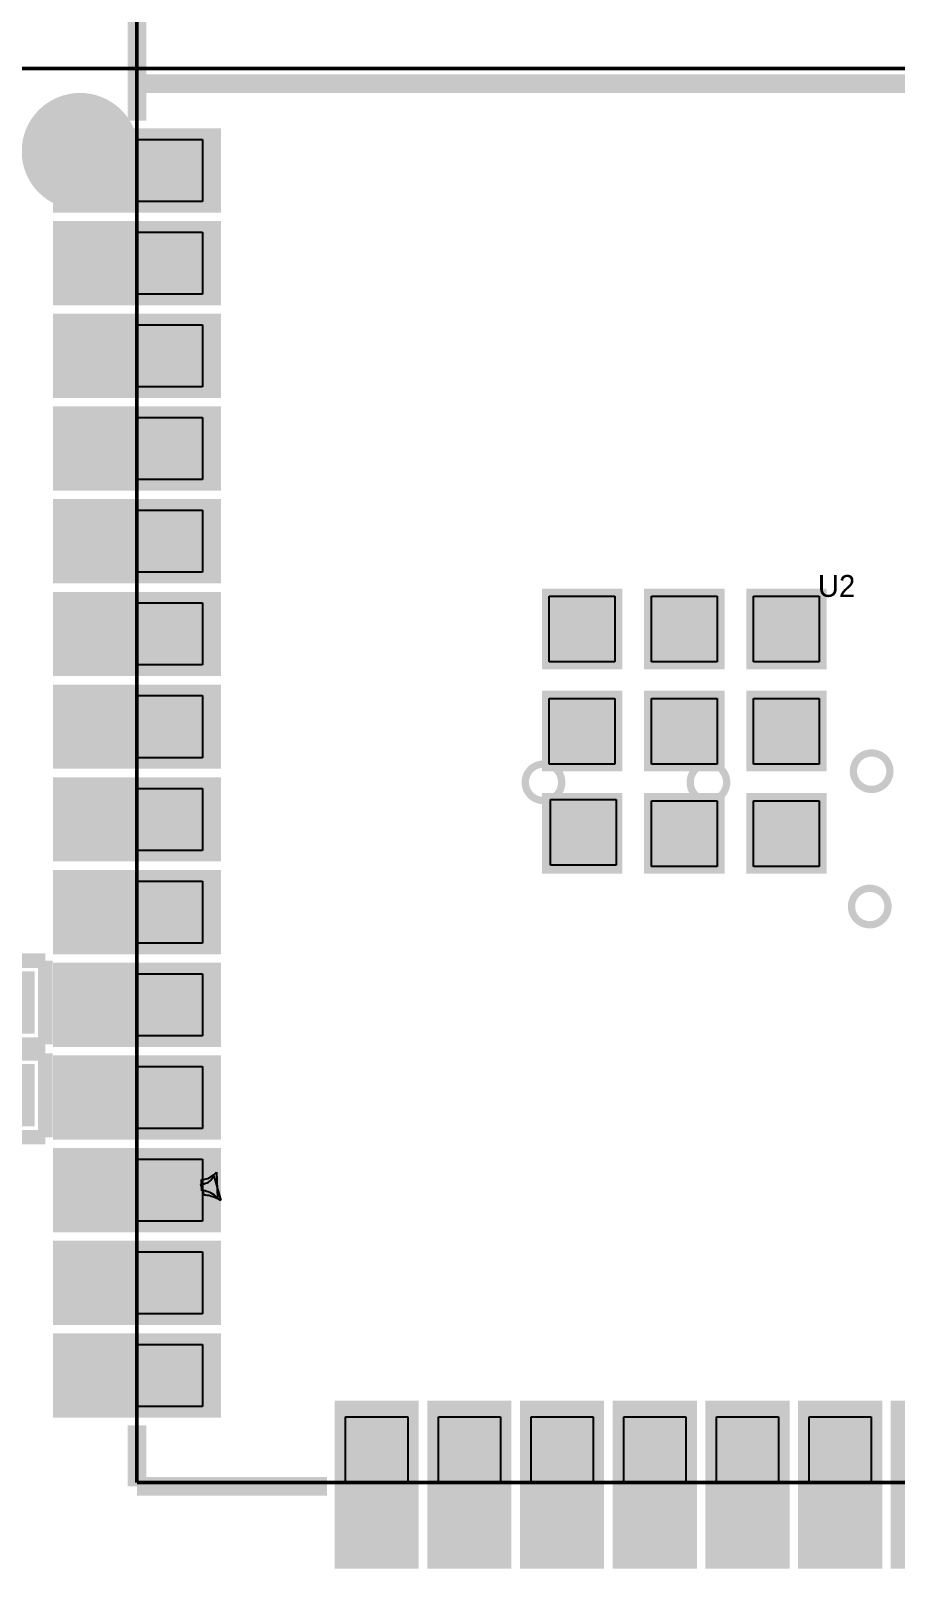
# Model space of a CAD drawing. Header units: millimetres. Extents: x -73.5 to 21.8, y -0.8 to 75.3.
# Drawn here: x -26.27 to -14.43, y 24.37 to 45.72 of the extents above; entities that cross this region are included whole.
import ezdxf

# ---------------------------------------------------------------- set-up
doc = ezdxf.new("R2010")
doc.units = ezdxf.units.MM
for name, color, linetype in [('BottomLayer', 5, 'Continuous'), ('KeepOutLayer', 6, 'Continuous'), ('Mechanical15', 56, 'Continuous'), ('Mechanical6', 56, 'Continuous'), ('MidLayer1', 16, 'Continuous'), ('MidLayer2', 76, 'Continuous'), ('MultiLayer', 9, 'Continuous'), ('TopLayer', 1, 'Continuous'), ('TopOverlay', 2, 'Continuous'), ('TopPaste', 8, 'Continuous'), ('TopSolder', 216, 'Continuous')]:
    doc.layers.add(name, color=color, linetype=linetype)

msp = doc.modelspace()

# ---------------------------------------------------------------- linework, layer by layer
at = {"layer": 'BottomLayer'}
for p, q in [((-23.949, 29.929), (-23.926, 29.93)), ((-23.903, 29.777), (-23.949, 29.929)), ((-23.926, 29.93), (-23.904, 29.933)), ((-23.904, 29.933), (-23.883, 29.939)), ((-23.883, 29.939), (-23.863, 29.947)), ((-23.863, 29.947), (-23.845, 29.957)), ((-23.845, 29.957), (-23.827, 29.969)), ((-23.827, 29.969), (-23.811, 29.984)), ((-23.811, 29.984), (-23.796, 30)), ((-23.796, 30), (-23.782, 30.019)), ((-23.782, 30.019), (-23.769, 30.041)), ((-23.769, 30.041), (-23.673, 29.704)), ((-23.882, 29.776), (-23.903, 29.777)), ((-23.861, 29.774), (-23.882, 29.776)), ((-23.839, 29.77), (-23.861, 29.774)), ((-23.817, 29.765), (-23.839, 29.77)), ((-23.771, 29.751), (-23.817, 29.765)), ((-23.747, 29.741), (-23.771, 29.751)), ((-23.698, 29.718), (-23.747, 29.741)), ((-23.673, 29.704), (-23.698, 29.718))]:
    msp.add_line(p, q, dxfattribs=at)
at = {"layer": 'BottomLayer', "const_width": 0.1}
for points in [[(-15.007, 35.585, 1), (-14.507, 35.585, 1)], [(-19.503, 35.433, 1), (-19.003, 35.433, 1)], [(-17.243, 35.433, 1), (-16.743, 35.433, 1)], [(-15.033, 33.731, 1), (-14.533, 33.731, 1)]]:
    msp.add_lwpolyline(points, format="xyb", close=True, dxfattribs=at)
at = {"layer": 'KeepOutLayer', "const_width": 0.05}
msp.add_lwpolyline([(-63.424, 45.212), (-2.057, 45.212)], dxfattribs=at)
at = {"layer": 'Mechanical15'}
for p, q in [((-24.824, 43.39), (-24.824, 44.24)), ((-24.824, 44.24), (-23.924, 44.24)), ((-23.924, 44.24), (-23.924, 44.24)), ((-23.924, 44.24), (-23.924, 43.39)), ((-23.924, 43.39), (-24.824, 43.39)), ((-24.824, 42.12), (-24.824, 42.97)), ((-24.824, 42.97), (-23.924, 42.97)), ((-23.924, 42.97), (-23.924, 42.97)), ((-23.924, 42.97), (-23.924, 42.12)), ((-23.924, 42.12), (-24.824, 42.12)), ((-24.824, 40.85), (-24.824, 41.7)), ((-24.824, 41.7), (-23.924, 41.7)), ((-23.924, 41.7), (-23.924, 41.7)), ((-23.924, 41.7), (-23.924, 40.85)), ((-23.924, 40.85), (-24.824, 40.85)), ((-24.824, 39.58), (-24.824, 40.43)), ((-24.824, 40.43), (-23.924, 40.43)), ((-23.924, 40.43), (-23.924, 40.43)), ((-23.924, 40.43), (-23.924, 39.58)), ((-23.924, 39.58), (-24.824, 39.58)), ((-24.824, 38.31), (-24.824, 39.16)), ((-24.824, 39.16), (-23.924, 39.16)), ((-23.924, 39.16), (-23.924, 39.16)), ((-23.924, 39.16), (-23.924, 38.31)), ((-23.924, 38.31), (-24.824, 38.31)), ((-24.824, 37.04), (-24.824, 37.89)), ((-24.824, 37.89), (-23.924, 37.89)), ((-23.924, 37.89), (-23.924, 37.89)), ((-23.924, 37.89), (-23.924, 37.04)), ((-19.174, 37.081), (-19.174, 37.981)), ((-19.174, 37.981), (-18.274, 37.981)), ((-18.274, 37.981), (-18.274, 37.081)), ((-17.774, 37.081), (-17.774, 37.981)), ((-17.774, 37.981), (-16.874, 37.981)), ((-16.874, 37.981), (-16.874, 37.081)), ((-16.374, 37.081), (-16.374, 37.981)), ((-16.374, 37.981), (-15.474, 37.981)), ((-15.474, 37.981), (-15.474, 37.081)), ((-23.924, 37.04), (-24.824, 37.04)), ((-19.174, 37.081), (-19.174, 37.081)), ((-18.274, 37.081), (-19.174, 37.081)), ((-17.774, 37.081), (-17.774, 37.081)), ((-16.874, 37.081), (-17.774, 37.081)), ((-16.374, 37.081), (-16.374, 37.081)), ((-15.474, 37.081), (-16.374, 37.081)), ((-24.824, 35.77), (-24.824, 36.62)), ((-24.824, 36.62), (-23.924, 36.62)), ((-23.924, 36.62), (-23.924, 36.62)), ((-23.924, 36.62), (-23.924, 35.77)), ((-19.174, 35.681), (-19.174, 36.581)), ((-19.174, 36.581), (-18.274, 36.581)), ((-18.274, 36.581), (-18.274, 35.681)), ((-17.774, 35.681), (-17.774, 36.581)), ((-17.774, 36.581), (-16.874, 36.581)), ((-16.874, 36.581), (-16.874, 35.681)), ((-16.374, 35.681), (-16.374, 36.581)), ((-16.374, 36.581), (-15.474, 36.581)), ((-15.474, 36.581), (-15.474, 35.681)), ((-23.924, 35.77), (-24.824, 35.77)), ((-19.174, 35.681), (-19.174, 35.681)), ((-18.274, 35.681), (-19.174, 35.681)), ((-17.774, 35.681), (-17.774, 35.681)), ((-16.874, 35.681), (-17.774, 35.681)), ((-16.374, 35.681), (-16.374, 35.681)), ((-15.474, 35.681), (-16.374, 35.681)), ((-24.824, 34.5), (-24.824, 35.35)), ((-24.824, 35.35), (-23.924, 35.35)), ((-23.924, 35.35), (-23.924, 35.35)), ((-23.924, 35.35), (-23.924, 34.5)), ((-19.159, 34.296), (-19.159, 35.196)), ((-19.159, 35.196), (-18.259, 35.196)), ((-18.259, 35.196), (-18.259, 34.296)), ((-17.774, 34.281), (-17.774, 35.181)), ((-17.774, 35.181), (-16.874, 35.181)), ((-16.874, 35.181), (-16.874, 34.281)), ((-16.374, 34.281), (-16.374, 35.181)), ((-16.374, 35.181), (-15.474, 35.181)), ((-15.474, 35.181), (-15.474, 34.281)), ((-23.924, 34.5), (-24.824, 34.5)), ((-19.159, 34.296), (-19.159, 34.296)), ((-18.259, 34.296), (-19.159, 34.296)), ((-17.774, 34.281), (-17.774, 34.281)), ((-16.874, 34.281), (-17.774, 34.281)), ((-16.374, 34.281), (-16.374, 34.281)), ((-15.474, 34.281), (-16.374, 34.281)), ((-24.824, 33.23), (-24.824, 34.08)), ((-24.824, 34.08), (-23.924, 34.08)), ((-23.924, 34.08), (-23.924, 34.08)), ((-23.924, 34.08), (-23.924, 33.23)), ((-23.924, 33.23), (-24.824, 33.23)), ((-24.824, 31.96), (-24.824, 32.81)), ((-24.824, 32.81), (-23.924, 32.81)), ((-23.924, 32.81), (-23.924, 32.81)), ((-23.924, 32.81), (-23.924, 31.96)), ((-23.924, 31.96), (-24.824, 31.96)), ((-24.824, 30.69), (-24.824, 31.54)), ((-24.824, 31.54), (-23.924, 31.54)), ((-23.924, 31.54), (-23.924, 31.54)), ((-23.924, 31.54), (-23.924, 30.69)), ((-23.924, 30.69), (-24.824, 30.69)), ((-24.824, 29.42), (-24.824, 30.27)), ((-24.824, 30.27), (-23.924, 30.27)), ((-23.924, 30.27), (-23.924, 30.27)), ((-23.924, 30.27), (-23.924, 29.42)), ((-23.924, 29.42), (-24.824, 29.42)), ((-24.824, 28.15), (-24.824, 29)), ((-24.824, 29), (-23.924, 29)), ((-23.924, 29), (-23.924, 29)), ((-23.924, 29), (-23.924, 28.15)), ((-23.924, 28.15), (-24.824, 28.15)), ((-24.824, 26.88), (-24.824, 27.73)), ((-24.824, 27.73), (-23.924, 27.73)), ((-23.924, 27.73), (-23.924, 27.73)), ((-23.924, 27.73), (-23.924, 26.88)), ((-23.924, 26.88), (-24.824, 26.88)), ((-21.964, 26.74), (-21.964, 26.74)), ((-21.964, 26.74), (-21.114, 26.74)), ((-21.964, 25.84), (-21.964, 26.74)), ((-21.114, 26.74), (-21.114, 25.84)), ((-20.694, 26.74), (-20.694, 26.74)), ((-20.694, 26.74), (-19.844, 26.74)), ((-20.694, 25.84), (-20.694, 26.74)), ((-19.844, 26.74), (-19.844, 25.84)), ((-19.424, 26.74), (-19.424, 26.74)), ((-19.424, 26.74), (-18.574, 26.74)), ((-19.424, 25.84), (-19.424, 26.74)), ((-18.574, 26.74), (-18.574, 25.84)), ((-18.154, 26.74), (-18.154, 26.74)), ((-18.154, 26.74), (-17.304, 26.74)), ((-18.154, 25.84), (-18.154, 26.74)), ((-17.304, 26.74), (-17.304, 25.84)), ((-16.884, 26.74), (-16.884, 26.74)), ((-16.884, 26.74), (-16.034, 26.74)), ((-16.884, 25.84), (-16.884, 26.74)), ((-16.034, 26.74), (-16.034, 25.84)), ((-15.614, 26.74), (-15.614, 26.74)), ((-15.614, 26.74), (-14.764, 26.74)), ((-15.614, 25.84), (-15.614, 26.74)), ((-14.764, 26.74), (-14.764, 25.84)), ((-21.114, 25.84), (-21.964, 25.84)), ((-19.844, 25.84), (-20.694, 25.84)), ((-18.574, 25.84), (-19.424, 25.84)), ((-17.304, 25.84), (-18.154, 25.84)), ((-16.034, 25.84), (-16.884, 25.84)), ((-14.764, 25.84), (-15.614, 25.84))]:
    msp.add_line(p, q, dxfattribs=at)
at = {"layer": 'Mechanical15', "const_width": 0.0508}
for points in [[(-24.824, 25.84), (-24.824, 51.34)], [(-24.824, 25.84), (-6.824, 25.84)]]:
    msp.add_lwpolyline(points, dxfattribs=at)
at = {"layer": 'Mechanical6'}
for points, const_width in [([(-25.203, 44.077, 1), (-26.003, 44.077, 1)], 0.8), ([(-26.203, 44.077, 1), (-25.803, 44.077, 1)], 0.4), ([(-25.403, 44.077, 1), (-25.003, 44.077, 1)], 0.4)]:
    msp.add_lwpolyline(points, format="xyb", close=True, dxfattribs=dict(at, const_width=const_width))
at = {"layer": 'MidLayer1', "const_width": 0.1}
for points in [[(-15.007, 35.585, 1), (-14.507, 35.585, 1)], [(-19.503, 35.433, 1), (-19.003, 35.433, 1)], [(-17.243, 35.433, 1), (-16.743, 35.433, 1)], [(-15.033, 33.731, 1), (-14.533, 33.731, 1)]]:
    msp.add_lwpolyline(points, format="xyb", close=True, dxfattribs=at)
at = {"layer": 'MidLayer2', "const_width": 0.1}
for points in [[(-15.007, 35.585, 1), (-14.507, 35.585, 1)], [(-19.503, 35.433, 1), (-19.003, 35.433, 1)], [(-17.243, 35.433, 1), (-16.743, 35.433, 1)], [(-15.033, 33.731, 1), (-14.533, 33.731, 1)]]:
    msp.add_lwpolyline(points, format="xyb", close=True, dxfattribs=at)
at = {"layer": 'MultiLayer', "const_width": 0.1}
for points in [[(-15.007, 35.585, 1), (-14.507, 35.585, 1)], [(-19.503, 35.433, 1), (-19.003, 35.433, 1)], [(-17.243, 35.433, 1), (-16.743, 35.433, 1)], [(-15.033, 33.731, 1), (-14.533, 33.731, 1)]]:
    msp.add_lwpolyline(points, format="xyb", close=True, dxfattribs=at)
at = {"layer": 'TopLayer'}
for p, q in [((-23.94, 29.99), (-23.917, 29.991)), ((-23.935, 29.838), (-23.94, 29.99)), ((-23.917, 29.991), (-23.895, 29.994)), ((-23.895, 29.994), (-23.874, 29.999)), ((-23.874, 29.999), (-23.852, 30.006)), ((-23.852, 30.006), (-23.832, 30.015)), ((-23.832, 30.015), (-23.811, 30.027)), ((-23.811, 30.027), (-23.791, 30.04)), ((-23.791, 30.04), (-23.771, 30.055)), ((-23.771, 30.055), (-23.752, 30.072)), ((-23.752, 30.072), (-23.733, 30.091)), ((-23.733, 30.091), (-23.722, 29.741)), ((-23.913, 29.837), (-23.935, 29.838)), ((-23.891, 29.834), (-23.913, 29.837)), ((-23.869, 29.829), (-23.891, 29.834)), ((-23.847, 29.823), (-23.869, 29.829)), ((-23.826, 29.814), (-23.847, 29.823)), ((-23.805, 29.803), (-23.826, 29.814)), ((-23.784, 29.791), (-23.805, 29.803)), ((-23.763, 29.776), (-23.784, 29.791)), ((-23.743, 29.76), (-23.763, 29.776)), ((-23.722, 29.741), (-23.743, 29.76))]:
    msp.add_line(p, q, dxfattribs=at)
for points, const_width in [([(-25.349, 44.29), (-25.349, 43.34)], 1.05), ([(-24.299, 44.29), (-24.299, 43.34)], 1.05), ([(-23.774, 44.053), (-25.874, 44.053)], 0.475), ([(-23.774, 43.577), (-25.874, 43.577)], 0.475), ([(-25.349, 43.02), (-25.349, 42.07)], 1.05), ([(-24.299, 43.02), (-24.299, 42.07)], 1.05), ([(-23.774, 42.783), (-25.874, 42.783)], 0.475), ([(-23.774, 42.307), (-25.874, 42.307)], 0.475), ([(-25.349, 41.75), (-25.349, 40.8)], 1.05), ([(-24.299, 41.75), (-24.299, 40.8)], 1.05), ([(-23.774, 41.513), (-25.874, 41.513)], 0.475), ([(-23.774, 41.037), (-25.874, 41.037)], 0.475), ([(-25.349, 40.48), (-25.349, 39.53)], 1.05), ([(-24.299, 40.48), (-24.299, 39.53)], 1.05), ([(-23.774, 40.243), (-25.874, 40.243)], 0.475), ([(-23.774, 39.767), (-25.874, 39.767)], 0.475), ([(-25.349, 39.21), (-25.349, 38.26)], 1.05), ([(-24.299, 39.21), (-24.299, 38.26)], 1.05), ([(-23.774, 38.973), (-25.874, 38.973)], 0.475), ([(-23.774, 38.497), (-25.874, 38.497)], 0.475), ([(-25.349, 37.94), (-25.349, 36.99)], 1.05), ([(-24.299, 37.94), (-24.299, 36.99)], 1.05), ([(-18.949, 37.084), (-18.949, 37.984)], 0.45), ([(-18.499, 37.084), (-18.499, 37.984)], 0.45), ([(-17.549, 37.084), (-17.549, 37.984)], 0.45), ([(-17.099, 37.084), (-17.099, 37.984)], 0.45), ([(-16.149, 37.084), (-16.149, 37.984)], 0.45), ([(-15.699, 37.084), (-15.699, 37.984)], 0.45), ([(-23.774, 37.703), (-25.874, 37.703)], 0.475), ([(-19.174, 37.759), (-18.274, 37.759)], 0.45), ([(-17.774, 37.759), (-16.874, 37.759)], 0.45), ([(-16.374, 37.759), (-15.474, 37.759)], 0.45), ([(-23.774, 37.227), (-25.874, 37.227)], 0.475), ([(-19.174, 37.309), (-18.274, 37.309)], 0.45), ([(-17.774, 37.309), (-16.874, 37.309)], 0.45), ([(-16.374, 37.309), (-15.474, 37.309)], 0.45), ([(-25.349, 36.67), (-25.349, 35.72)], 1.05), ([(-24.299, 36.67), (-24.299, 35.72)], 1.05), ([(-18.949, 35.684), (-18.949, 36.584)], 0.45), ([(-18.499, 35.684), (-18.499, 36.584)], 0.45), ([(-17.549, 35.684), (-17.549, 36.584)], 0.45), ([(-17.099, 35.684), (-17.099, 36.584)], 0.45), ([(-16.149, 35.684), (-16.149, 36.584)], 0.45), ([(-15.699, 35.684), (-15.699, 36.584)], 0.45), ([(-23.774, 36.433), (-25.874, 36.433)], 0.475), ([(-19.174, 36.359), (-18.274, 36.359)], 0.45), ([(-17.774, 36.359), (-16.874, 36.359)], 0.45), ([(-16.374, 36.359), (-15.474, 36.359)], 0.45), ([(-23.774, 35.957), (-25.874, 35.957)], 0.475), ([(-19.174, 35.909), (-18.274, 35.909)], 0.45), ([(-17.774, 35.909), (-16.874, 35.909)], 0.45), ([(-16.374, 35.909), (-15.474, 35.909)], 0.45), ([(-25.349, 35.4), (-25.349, 34.45)], 1.05), ([(-24.299, 35.4), (-24.299, 34.45)], 1.05), ([(-23.774, 35.163), (-25.874, 35.163)], 0.475), ([(-18.949, 34.284), (-18.949, 35.184)], 0.45), ([(-18.499, 34.284), (-18.499, 35.184)], 0.45), ([(-17.549, 34.284), (-17.549, 35.184)], 0.45), ([(-17.099, 34.284), (-17.099, 35.184)], 0.45), ([(-16.149, 34.284), (-16.149, 35.184)], 0.45), ([(-15.699, 34.284), (-15.699, 35.184)], 0.45), ([(-19.174, 34.959), (-18.274, 34.959)], 0.45), ([(-17.774, 34.959), (-16.874, 34.959)], 0.45), ([(-16.374, 34.959), (-15.474, 34.959)], 0.45), ([(-23.774, 34.687), (-25.874, 34.687)], 0.475), ([(-25.349, 34.13), (-25.349, 33.18)], 1.05), ([(-24.299, 34.13), (-24.299, 33.18)], 1.05), ([(-19.174, 34.509), (-18.274, 34.509)], 0.45), ([(-17.774, 34.509), (-16.874, 34.509)], 0.45), ([(-16.374, 34.509), (-15.474, 34.509)], 0.45), ([(-23.774, 33.893), (-25.874, 33.893)], 0.475), ([(-23.774, 33.417), (-25.874, 33.417)], 0.475), ([(-25.349, 32.86), (-25.349, 31.91)], 1.05), ([(-24.299, 32.86), (-24.299, 31.91)], 1.05), ([(-26.328, 32.579), (-26.928, 32.579)], 0.325), ([(-23.774, 32.623), (-25.874, 32.623)], 0.475), ([(-26.328, 32.254), (-26.928, 32.254)], 0.325), ([(-23.774, 32.147), (-25.874, 32.147)], 0.475), ([(-25.349, 31.59), (-25.349, 30.64)], 1.05), ([(-24.299, 31.59), (-24.299, 30.64)], 1.05), ([(-26.328, 31.309), (-26.928, 31.309)], 0.325), ([(-23.774, 31.353), (-25.874, 31.353)], 0.475), ([(-26.328, 30.984), (-26.928, 30.984)], 0.325), ([(-23.774, 30.877), (-25.874, 30.877)], 0.475), ([(-25.349, 30.32), (-25.349, 29.37)], 1.05), ([(-24.299, 30.32), (-24.299, 29.37)], 1.05), ([(-23.774, 30.083), (-25.874, 30.083)], 0.475), ([(-23.774, 29.607), (-25.874, 29.607)], 0.475), ([(-25.349, 29.05), (-25.349, 28.1)], 1.05), ([(-24.299, 29.05), (-24.299, 28.1)], 1.05), ([(-23.774, 28.813), (-25.874, 28.813)], 0.475), ([(-23.774, 28.337), (-25.874, 28.337)], 0.475), ([(-25.349, 27.78), (-25.349, 26.83)], 1.05), ([(-24.299, 27.78), (-24.299, 26.83)], 1.05), ([(-23.774, 27.543), (-25.874, 27.543)], 0.475), ([(-23.774, 27.067), (-25.874, 27.067)], 0.475), ([(-21.776, 26.86), (-21.776, 24.76)], 0.475), ([(-21.301, 26.86), (-21.301, 24.76)], 0.475), ([(-20.506, 26.86), (-20.506, 24.76)], 0.475), ([(-20.031, 26.86), (-20.031, 24.76)], 0.475), ([(-19.236, 26.86), (-19.236, 24.76)], 0.475), ([(-18.761, 26.86), (-18.761, 24.76)], 0.475), ([(-17.966, 26.86), (-17.966, 24.76)], 0.475), ([(-17.491, 26.86), (-17.491, 24.76)], 0.475), ([(-16.696, 26.86), (-16.696, 24.76)], 0.475), ([(-16.221, 26.86), (-16.221, 24.76)], 0.475), ([(-15.426, 26.86), (-15.426, 24.76)], 0.475), ([(-14.951, 26.86), (-14.951, 24.76)], 0.475), ([(-21.064, 26.335), (-22.014, 26.335)], 1.05), ([(-19.794, 26.335), (-20.744, 26.335)], 1.05), ([(-18.524, 26.335), (-19.474, 26.335)], 1.05), ([(-17.254, 26.335), (-18.204, 26.335)], 1.05), ([(-15.984, 26.335), (-16.934, 26.335)], 1.05), ([(-14.714, 26.335), (-15.664, 26.335)], 1.05), ([(-13.444, 26.335), (-14.394, 26.335)], 1.05), ([(-21.064, 25.285), (-22.014, 25.285)], 1.05), ([(-19.794, 25.285), (-20.744, 25.285)], 1.05), ([(-18.524, 25.285), (-19.474, 25.285)], 1.05), ([(-17.254, 25.285), (-18.204, 25.285)], 1.05), ([(-15.984, 25.285), (-16.934, 25.285)], 1.05), ([(-14.714, 25.285), (-15.664, 25.285)], 1.05), ([(-13.444, 25.285), (-14.394, 25.285)], 1.05)]:
    msp.add_lwpolyline(points, dxfattribs=dict(at, const_width=const_width))
for points, const_width in [([(-25.062, 43.815, 1), (-24.587, 43.815, 1)], 0.475), ([(-25.062, 42.545, 1), (-24.587, 42.545, 1)], 0.475), ([(-25.062, 41.275, 1), (-24.587, 41.275, 1)], 0.475), ([(-25.062, 40.005, 1), (-24.587, 40.005, 1)], 0.475), ([(-25.062, 38.735, 1), (-24.587, 38.735, 1)], 0.475), ([(-25.062, 37.465, 1), (-24.587, 37.465, 1)], 0.475), ([(-18.949, 37.534, 1), (-18.499, 37.534, 1)], 0.45), ([(-17.549, 37.534, 1), (-17.099, 37.534, 1)], 0.45), ([(-16.149, 37.534, 1), (-15.699, 37.534, 1)], 0.45), ([(-25.062, 36.195, 1), (-24.587, 36.195, 1)], 0.475), ([(-18.949, 36.134, 1), (-18.499, 36.134, 1)], 0.45), ([(-17.549, 36.134, 1), (-17.099, 36.134, 1)], 0.45), ([(-16.149, 36.134, 1), (-15.699, 36.134, 1)], 0.45), ([(-15.007, 35.585, 1), (-14.507, 35.585, 1)], 0.1), ([(-19.503, 35.433, 1), (-19.003, 35.433, 1)], 0.1), ([(-17.243, 35.433, 1), (-16.743, 35.433, 1)], 0.1), ([(-25.062, 34.925, 1), (-24.587, 34.925, 1)], 0.475), ([(-18.949, 34.734, 1), (-18.499, 34.734, 1)], 0.45), ([(-17.549, 34.734, 1), (-17.099, 34.734, 1)], 0.45), ([(-16.149, 34.734, 1), (-15.699, 34.734, 1)], 0.45), ([(-25.062, 33.655, 1), (-24.587, 33.655, 1)], 0.475), ([(-15.033, 33.731, 1), (-14.533, 33.731, 1)], 0.1), ([(-25.062, 32.385, 1), (-24.587, 32.385, 1)], 0.475), ([(-25.062, 31.115, 1), (-24.587, 31.115, 1)], 0.475), ([(-25.062, 29.845, 1), (-24.587, 29.845, 1)], 0.475), ([(-25.062, 28.575, 1), (-24.587, 28.575, 1)], 0.475), ([(-25.062, 27.305, 1), (-24.587, 27.305, 1)], 0.475), ([(-21.776, 25.81, 1), (-21.301, 25.81, 1)], 0.475), ([(-20.506, 25.81, 1), (-20.031, 25.81, 1)], 0.475), ([(-19.236, 25.81, 1), (-18.761, 25.81, 1)], 0.475), ([(-17.966, 25.81, 1), (-17.491, 25.81, 1)], 0.475), ([(-16.696, 25.81, 1), (-16.221, 25.81, 1)], 0.475), ([(-15.426, 25.81, 1), (-14.951, 25.81, 1)], 0.475)]:
    msp.add_lwpolyline(points, format="xyb", close=True, dxfattribs=dict(at, const_width=const_width))
at = {"layer": 'TopOverlay'}
for points, const_width in [([(-24.824, 44.839), (-24.824, 51.289)], 0.254), ([(-24.824, 45.005), (-6.824, 45.005)], 0.254), ([(-24.824, 44.496), (-24.824, 45.005)], 0.254), ([(-26.753, 32.991), (-26.078, 32.991)], 0.2), ([(-26.078, 31.841), (-26.078, 32.991)], 0.2), ([(-26.753, 31.841), (-26.078, 31.841)], 0.2), ([(-26.753, 31.721), (-26.078, 31.721)], 0.2), ([(-26.078, 30.571), (-26.078, 31.721)], 0.2), ([(-26.753, 30.571), (-26.078, 30.571)], 0.2), ([(-24.824, 25.789), (-24.824, 26.624)], 0.254), ([(-24.824, 25.789), (-22.22, 25.789)], 0.254)]:
    msp.add_lwpolyline(points, dxfattribs=dict(at, const_width=const_width))
at = {"layer": 'TopPaste'}
for points, const_width in [([(-25.349, 44.29), (-25.349, 43.34)], 1.05), ([(-24.299, 44.29), (-24.299, 43.34)], 1.05), ([(-23.774, 44.053), (-25.874, 44.053)], 0.475), ([(-23.774, 43.577), (-25.874, 43.577)], 0.475), ([(-25.349, 43.02), (-25.349, 42.07)], 1.05), ([(-24.299, 43.02), (-24.299, 42.07)], 1.05), ([(-23.774, 42.783), (-25.874, 42.783)], 0.475), ([(-23.774, 42.307), (-25.874, 42.307)], 0.475), ([(-25.349, 41.75), (-25.349, 40.8)], 1.05), ([(-24.299, 41.75), (-24.299, 40.8)], 1.05), ([(-23.774, 41.513), (-25.874, 41.513)], 0.475), ([(-23.774, 41.037), (-25.874, 41.037)], 0.475), ([(-25.349, 40.48), (-25.349, 39.53)], 1.05), ([(-24.299, 40.48), (-24.299, 39.53)], 1.05), ([(-23.774, 40.243), (-25.874, 40.243)], 0.475), ([(-23.774, 39.767), (-25.874, 39.767)], 0.475), ([(-25.349, 39.21), (-25.349, 38.26)], 1.05), ([(-24.299, 39.21), (-24.299, 38.26)], 1.05), ([(-23.774, 38.973), (-25.874, 38.973)], 0.475), ([(-23.774, 38.497), (-25.874, 38.497)], 0.475), ([(-25.349, 37.94), (-25.349, 36.99)], 1.05), ([(-24.299, 37.94), (-24.299, 36.99)], 1.05), ([(-18.949, 37.084), (-18.949, 37.984)], 0.45), ([(-18.499, 37.084), (-18.499, 37.984)], 0.45), ([(-17.549, 37.084), (-17.549, 37.984)], 0.45), ([(-17.099, 37.084), (-17.099, 37.984)], 0.45), ([(-16.149, 37.084), (-16.149, 37.984)], 0.45), ([(-15.699, 37.084), (-15.699, 37.984)], 0.45), ([(-23.774, 37.703), (-25.874, 37.703)], 0.475), ([(-19.174, 37.759), (-18.274, 37.759)], 0.45), ([(-17.774, 37.759), (-16.874, 37.759)], 0.45), ([(-16.374, 37.759), (-15.474, 37.759)], 0.45), ([(-23.774, 37.227), (-25.874, 37.227)], 0.475), ([(-19.174, 37.309), (-18.274, 37.309)], 0.45), ([(-17.774, 37.309), (-16.874, 37.309)], 0.45), ([(-16.374, 37.309), (-15.474, 37.309)], 0.45), ([(-25.349, 36.67), (-25.349, 35.72)], 1.05), ([(-24.299, 36.67), (-24.299, 35.72)], 1.05), ([(-18.949, 35.684), (-18.949, 36.584)], 0.45), ([(-18.499, 35.684), (-18.499, 36.584)], 0.45), ([(-17.549, 35.684), (-17.549, 36.584)], 0.45), ([(-17.099, 35.684), (-17.099, 36.584)], 0.45), ([(-16.149, 35.684), (-16.149, 36.584)], 0.45), ([(-15.699, 35.684), (-15.699, 36.584)], 0.45), ([(-23.774, 36.433), (-25.874, 36.433)], 0.475), ([(-19.174, 36.359), (-18.274, 36.359)], 0.45), ([(-17.774, 36.359), (-16.874, 36.359)], 0.45), ([(-16.374, 36.359), (-15.474, 36.359)], 0.45), ([(-23.774, 35.957), (-25.874, 35.957)], 0.475), ([(-19.174, 35.909), (-18.274, 35.909)], 0.45), ([(-17.774, 35.909), (-16.874, 35.909)], 0.45), ([(-16.374, 35.909), (-15.474, 35.909)], 0.45), ([(-25.349, 35.4), (-25.349, 34.45)], 1.05), ([(-24.299, 35.4), (-24.299, 34.45)], 1.05), ([(-23.774, 35.163), (-25.874, 35.163)], 0.475), ([(-18.949, 34.284), (-18.949, 35.184)], 0.45), ([(-18.499, 34.284), (-18.499, 35.184)], 0.45), ([(-17.549, 34.284), (-17.549, 35.184)], 0.45), ([(-17.099, 34.284), (-17.099, 35.184)], 0.45), ([(-16.149, 34.284), (-16.149, 35.184)], 0.45), ([(-15.699, 34.284), (-15.699, 35.184)], 0.45), ([(-19.174, 34.959), (-18.274, 34.959)], 0.45), ([(-17.774, 34.959), (-16.874, 34.959)], 0.45), ([(-16.374, 34.959), (-15.474, 34.959)], 0.45), ([(-23.774, 34.687), (-25.874, 34.687)], 0.475), ([(-25.349, 34.13), (-25.349, 33.18)], 1.05), ([(-24.299, 34.13), (-24.299, 33.18)], 1.05), ([(-19.174, 34.509), (-18.274, 34.509)], 0.45), ([(-17.774, 34.509), (-16.874, 34.509)], 0.45), ([(-16.374, 34.509), (-15.474, 34.509)], 0.45), ([(-23.774, 33.893), (-25.874, 33.893)], 0.475), ([(-23.774, 33.417), (-25.874, 33.417)], 0.475), ([(-25.349, 32.86), (-25.349, 31.91)], 1.05), ([(-24.299, 32.86), (-24.299, 31.91)], 1.05), ([(-26.328, 32.579), (-26.928, 32.579)], 0.325), ([(-23.774, 32.623), (-25.874, 32.623)], 0.475), ([(-26.328, 32.254), (-26.928, 32.254)], 0.325), ([(-23.774, 32.147), (-25.874, 32.147)], 0.475), ([(-25.349, 31.59), (-25.349, 30.64)], 1.05), ([(-24.299, 31.59), (-24.299, 30.64)], 1.05), ([(-26.328, 31.309), (-26.928, 31.309)], 0.325), ([(-23.774, 31.353), (-25.874, 31.353)], 0.475), ([(-26.328, 30.984), (-26.928, 30.984)], 0.325), ([(-23.774, 30.877), (-25.874, 30.877)], 0.475), ([(-25.349, 30.32), (-25.349, 29.37)], 1.05), ([(-24.299, 30.32), (-24.299, 29.37)], 1.05), ([(-23.774, 30.083), (-25.874, 30.083)], 0.475), ([(-23.774, 29.607), (-25.874, 29.607)], 0.475), ([(-25.349, 29.05), (-25.349, 28.1)], 1.05), ([(-24.299, 29.05), (-24.299, 28.1)], 1.05), ([(-23.774, 28.813), (-25.874, 28.813)], 0.475), ([(-23.774, 28.337), (-25.874, 28.337)], 0.475), ([(-25.349, 27.78), (-25.349, 26.83)], 1.05), ([(-24.299, 27.78), (-24.299, 26.83)], 1.05), ([(-23.774, 27.543), (-25.874, 27.543)], 0.475), ([(-23.774, 27.067), (-25.874, 27.067)], 0.475), ([(-21.776, 26.86), (-21.776, 24.76)], 0.475), ([(-21.301, 26.86), (-21.301, 24.76)], 0.475), ([(-20.506, 26.86), (-20.506, 24.76)], 0.475), ([(-20.031, 26.86), (-20.031, 24.76)], 0.475), ([(-19.236, 26.86), (-19.236, 24.76)], 0.475), ([(-18.761, 26.86), (-18.761, 24.76)], 0.475), ([(-17.966, 26.86), (-17.966, 24.76)], 0.475), ([(-17.491, 26.86), (-17.491, 24.76)], 0.475), ([(-16.696, 26.86), (-16.696, 24.76)], 0.475), ([(-16.221, 26.86), (-16.221, 24.76)], 0.475), ([(-15.426, 26.86), (-15.426, 24.76)], 0.475), ([(-14.951, 26.86), (-14.951, 24.76)], 0.475), ([(-21.064, 26.335), (-22.014, 26.335)], 1.05), ([(-19.794, 26.335), (-20.744, 26.335)], 1.05), ([(-18.524, 26.335), (-19.474, 26.335)], 1.05), ([(-17.254, 26.335), (-18.204, 26.335)], 1.05), ([(-15.984, 26.335), (-16.934, 26.335)], 1.05), ([(-14.714, 26.335), (-15.664, 26.335)], 1.05), ([(-13.444, 26.335), (-14.394, 26.335)], 1.05), ([(-21.064, 25.285), (-22.014, 25.285)], 1.05), ([(-19.794, 25.285), (-20.744, 25.285)], 1.05), ([(-18.524, 25.285), (-19.474, 25.285)], 1.05), ([(-17.254, 25.285), (-18.204, 25.285)], 1.05), ([(-15.984, 25.285), (-16.934, 25.285)], 1.05), ([(-14.714, 25.285), (-15.664, 25.285)], 1.05), ([(-13.444, 25.285), (-14.394, 25.285)], 1.05)]:
    msp.add_lwpolyline(points, dxfattribs=dict(at, const_width=const_width))
for points, const_width in [([(-25.062, 43.815, 1), (-24.587, 43.815, 1)], 0.475), ([(-25.062, 42.545, 1), (-24.587, 42.545, 1)], 0.475), ([(-25.062, 41.275, 1), (-24.587, 41.275, 1)], 0.475), ([(-25.062, 40.005, 1), (-24.587, 40.005, 1)], 0.475), ([(-25.062, 38.735, 1), (-24.587, 38.735, 1)], 0.475), ([(-25.062, 37.465, 1), (-24.587, 37.465, 1)], 0.475), ([(-18.949, 37.534, 1), (-18.499, 37.534, 1)], 0.45), ([(-17.549, 37.534, 1), (-17.099, 37.534, 1)], 0.45), ([(-16.149, 37.534, 1), (-15.699, 37.534, 1)], 0.45), ([(-25.062, 36.195, 1), (-24.587, 36.195, 1)], 0.475), ([(-18.949, 36.134, 1), (-18.499, 36.134, 1)], 0.45), ([(-17.549, 36.134, 1), (-17.099, 36.134, 1)], 0.45), ([(-16.149, 36.134, 1), (-15.699, 36.134, 1)], 0.45), ([(-25.062, 34.925, 1), (-24.587, 34.925, 1)], 0.475), ([(-18.949, 34.734, 1), (-18.499, 34.734, 1)], 0.45), ([(-17.549, 34.734, 1), (-17.099, 34.734, 1)], 0.45), ([(-16.149, 34.734, 1), (-15.699, 34.734, 1)], 0.45), ([(-25.062, 33.655, 1), (-24.587, 33.655, 1)], 0.475), ([(-25.062, 32.385, 1), (-24.587, 32.385, 1)], 0.475), ([(-25.062, 31.115, 1), (-24.587, 31.115, 1)], 0.475), ([(-25.062, 29.845, 1), (-24.587, 29.845, 1)], 0.475), ([(-25.062, 28.575, 1), (-24.587, 28.575, 1)], 0.475), ([(-25.062, 27.305, 1), (-24.587, 27.305, 1)], 0.475), ([(-21.776, 25.81, 1), (-21.301, 25.81, 1)], 0.475), ([(-20.506, 25.81, 1), (-20.031, 25.81, 1)], 0.475), ([(-19.236, 25.81, 1), (-18.761, 25.81, 1)], 0.475), ([(-17.966, 25.81, 1), (-17.491, 25.81, 1)], 0.475), ([(-16.696, 25.81, 1), (-16.221, 25.81, 1)], 0.475), ([(-15.426, 25.81, 1), (-14.951, 25.81, 1)], 0.475)]:
    msp.add_lwpolyline(points, format="xyb", close=True, dxfattribs=dict(at, const_width=const_width))
at = {"layer": 'TopSolder'}
for points, const_width in [([(-25.4, 44.392), (-25.4, 43.238)], 1.152), ([(-24.248, 44.392), (-24.248, 43.238)], 1.152), ([(-23.673, 44.103), (-25.976, 44.103)], 0.577), ([(-23.673, 43.527), (-25.976, 43.527)], 0.577), ([(-25.4, 43.122), (-25.4, 41.968)], 1.152), ([(-24.248, 43.122), (-24.248, 41.968)], 1.152), ([(-23.673, 42.833), (-25.976, 42.833)], 0.577), ([(-23.673, 42.257), (-25.976, 42.257)], 0.577), ([(-25.4, 41.852), (-25.4, 40.698)], 1.152), ([(-24.248, 41.852), (-24.248, 40.698)], 1.152), ([(-23.673, 41.563), (-25.976, 41.563)], 0.577), ([(-23.673, 40.987), (-25.976, 40.987)], 0.577), ([(-25.4, 40.582), (-25.4, 39.428)], 1.152), ([(-24.248, 40.582), (-24.248, 39.428)], 1.152), ([(-23.673, 40.293), (-25.976, 40.293)], 0.577), ([(-23.673, 39.717), (-25.976, 39.717)], 0.577), ([(-25.4, 39.312), (-25.4, 38.158)], 1.152), ([(-24.248, 39.312), (-24.248, 38.158)], 1.152), ([(-23.673, 39.023), (-25.976, 39.023)], 0.577), ([(-23.673, 38.447), (-25.976, 38.447)], 0.577), ([(-25.4, 38.042), (-25.4, 36.888)], 1.152), ([(-24.248, 38.042), (-24.248, 36.888)], 1.152), ([(-19, 36.982), (-19, 38.086)], 0.552), ([(-18.448, 36.982), (-18.448, 38.086)], 0.552), ([(-17.6, 36.982), (-17.6, 38.086)], 0.552), ([(-17.048, 36.982), (-17.048, 38.086)], 0.552), ([(-16.2, 36.982), (-16.2, 38.086)], 0.552), ([(-15.648, 36.982), (-15.648, 38.086)], 0.552), ([(-23.673, 37.753), (-25.976, 37.753)], 0.577), ([(-19.276, 37.81), (-18.173, 37.81)], 0.552), ([(-17.876, 37.81), (-16.772, 37.81)], 0.552), ([(-16.476, 37.81), (-15.372, 37.81)], 0.552), ([(-23.673, 37.177), (-25.976, 37.177)], 0.577), ([(-19.276, 37.258), (-18.173, 37.258)], 0.552), ([(-17.876, 37.258), (-16.772, 37.258)], 0.552), ([(-16.476, 37.258), (-15.372, 37.258)], 0.552), ([(-25.4, 36.772), (-25.4, 35.618)], 1.152), ([(-24.248, 36.772), (-24.248, 35.618)], 1.152), ([(-19, 35.582), (-19, 36.686)], 0.552), ([(-18.448, 35.582), (-18.448, 36.686)], 0.552), ([(-17.6, 35.582), (-17.6, 36.686)], 0.552), ([(-17.049, 35.582), (-17.049, 36.686)], 0.552), ([(-16.2, 35.582), (-16.2, 36.686)], 0.552), ([(-15.648, 35.582), (-15.648, 36.686)], 0.552), ([(-23.673, 36.483), (-25.976, 36.483)], 0.577), ([(-19.276, 36.41), (-18.173, 36.41)], 0.552), ([(-17.876, 36.41), (-16.773, 36.41)], 0.552), ([(-16.476, 36.41), (-15.372, 36.41)], 0.552), ([(-23.673, 35.907), (-25.976, 35.907)], 0.577), ([(-19.276, 35.858), (-18.173, 35.858)], 0.552), ([(-17.876, 35.858), (-16.773, 35.858)], 0.552), ([(-16.476, 35.858), (-15.372, 35.858)], 0.552), ([(-25.4, 35.502), (-25.4, 34.348)], 1.152), ([(-24.248, 35.502), (-24.248, 34.348)], 1.152), ([(-23.673, 35.213), (-25.976, 35.213)], 0.577), ([(-19, 34.182), (-19, 35.286)], 0.552), ([(-18.448, 34.182), (-18.448, 35.286)], 0.552), ([(-17.6, 34.182), (-17.6, 35.286)], 0.552), ([(-17.048, 34.182), (-17.048, 35.286)], 0.552), ([(-16.2, 34.182), (-16.2, 35.286)], 0.552), ([(-15.648, 34.182), (-15.648, 35.286)], 0.552), ([(-19.276, 35.01), (-18.173, 35.01)], 0.552), ([(-17.876, 35.01), (-16.772, 35.01)], 0.552), ([(-16.476, 35.01), (-15.372, 35.01)], 0.552), ([(-23.673, 34.637), (-25.976, 34.637)], 0.577), ([(-25.4, 34.232), (-25.4, 33.078)], 1.152), ([(-24.248, 34.232), (-24.248, 33.078)], 1.152), ([(-19.276, 34.458), (-18.173, 34.458)], 0.552), ([(-17.876, 34.458), (-16.772, 34.458)], 0.552), ([(-16.476, 34.458), (-15.372, 34.458)], 0.552), ([(-23.673, 33.943), (-25.976, 33.943)], 0.577), ([(-23.673, 33.367), (-25.976, 33.367)], 0.577), ([(-25.4, 32.962), (-25.4, 31.808)], 1.152), ([(-24.248, 32.962), (-24.248, 31.808)], 1.152), ([(-26.427, 31.99), (-26.427, 32.843)], 0.402), ([(-23.673, 32.673), (-25.976, 32.673)], 0.577), ([(-26.226, 32.63), (-27.029, 32.63)], 0.427), ([(-26.226, 32.203), (-27.029, 32.203)], 0.427), ([(-23.673, 32.097), (-25.976, 32.097)], 0.577), ([(-25.4, 31.692), (-25.4, 30.538)], 1.152), ([(-24.248, 31.692), (-24.248, 30.538)], 1.152), ([(-26.427, 30.72), (-26.427, 31.573)], 0.402), ([(-23.673, 31.403), (-25.976, 31.403)], 0.577), ([(-26.226, 31.36), (-27.029, 31.36)], 0.427), ([(-26.226, 30.933), (-27.029, 30.933)], 0.427), ([(-23.673, 30.827), (-25.976, 30.827)], 0.577), ([(-25.4, 30.422), (-25.4, 29.268)], 1.152), ([(-24.248, 30.422), (-24.248, 29.268)], 1.152), ([(-23.673, 30.133), (-25.976, 30.133)], 0.577), ([(-23.673, 29.557), (-25.976, 29.557)], 0.577), ([(-25.4, 29.152), (-25.4, 27.998)], 1.152), ([(-24.248, 29.152), (-24.248, 27.998)], 1.152), ([(-23.673, 28.863), (-25.976, 28.863)], 0.577), ([(-23.673, 28.287), (-25.976, 28.287)], 0.577), ([(-25.4, 27.882), (-25.4, 26.728)], 1.152), ([(-24.248, 27.882), (-24.248, 26.728)], 1.152), ([(-23.673, 27.593), (-25.976, 27.593)], 0.577), ([(-23.673, 27.017), (-25.976, 27.017)], 0.577), ([(-21.827, 26.962), (-21.827, 24.658)], 0.577), ([(-21.251, 26.962), (-21.251, 24.658)], 0.577), ([(-20.557, 26.962), (-20.557, 24.658)], 0.577), ([(-19.981, 26.962), (-19.981, 24.658)], 0.577), ([(-19.287, 26.962), (-19.287, 24.658)], 0.577), ([(-18.711, 26.962), (-18.711, 24.658)], 0.577), ([(-18.017, 26.962), (-18.017, 24.658)], 0.577), ([(-17.441, 26.962), (-17.441, 24.658)], 0.577), ([(-16.747, 26.962), (-16.747, 24.658)], 0.577), ([(-16.171, 26.962), (-16.171, 24.658)], 0.577), ([(-15.477, 26.962), (-15.477, 24.658)], 0.577), ([(-14.901, 26.962), (-14.901, 24.658)], 0.577), ([(-14.207, 26.962), (-14.207, 24.658)], 0.577), ([(-20.962, 26.386), (-22.116, 26.386)], 1.152), ([(-19.692, 26.386), (-20.846, 26.386)], 1.152), ([(-18.422, 26.386), (-19.576, 26.386)], 1.152), ([(-17.152, 26.386), (-18.306, 26.386)], 1.152), ([(-15.882, 26.386), (-17.036, 26.386)], 1.152), ([(-14.612, 26.386), (-15.766, 26.386)], 1.152), ([(-13.342, 26.386), (-14.496, 26.386)], 1.152), ([(-20.962, 25.234), (-22.116, 25.234)], 1.152), ([(-19.692, 25.234), (-20.846, 25.234)], 1.152), ([(-18.422, 25.234), (-19.576, 25.234)], 1.152), ([(-17.152, 25.234), (-18.306, 25.234)], 1.152), ([(-15.882, 25.234), (-17.036, 25.234)], 1.152), ([(-14.612, 25.234), (-15.766, 25.234)], 1.152), ([(-13.342, 25.234), (-14.496, 25.234)], 1.152)]:
    msp.add_lwpolyline(points, dxfattribs=dict(at, const_width=const_width))
for points, const_width in [([(-25.112, 43.815, 1), (-24.536, 43.815, 1)], 0.577), ([(-25.112, 42.545, 1), (-24.536, 42.545, 1)], 0.577), ([(-25.112, 41.275, 1), (-24.536, 41.275, 1)], 0.577), ([(-25.112, 40.005, 1), (-24.536, 40.005, 1)], 0.577), ([(-25.112, 38.735, 1), (-24.536, 38.735, 1)], 0.577), ([(-25.112, 37.465, 1), (-24.536, 37.465, 1)], 0.577), ([(-19, 37.534, 1), (-18.448, 37.534, 1)], 0.552), ([(-17.6, 37.534, 1), (-17.048, 37.534, 1)], 0.552), ([(-16.2, 37.534, 1), (-15.648, 37.534, 1)], 0.552), ([(-25.112, 36.195, 1), (-24.536, 36.195, 1)], 0.577), ([(-19, 36.134, 1), (-18.448, 36.134, 1)], 0.552), ([(-17.6, 36.134, 1), (-17.049, 36.134, 1)], 0.552), ([(-16.2, 36.134, 1), (-15.648, 36.134, 1)], 0.552), ([(-25.112, 34.925, 1), (-24.536, 34.925, 1)], 0.577), ([(-19, 34.734, 1), (-18.448, 34.734, 1)], 0.552), ([(-17.6, 34.734, 1), (-17.048, 34.734, 1)], 0.552), ([(-16.2, 34.734, 1), (-15.648, 34.734, 1)], 0.552), ([(-25.112, 33.655, 1), (-24.536, 33.655, 1)], 0.577), ([(-25.112, 32.385, 1), (-24.536, 32.385, 1)], 0.577), ([(-26.828, 32.416, 1), (-26.427, 32.416, 1)], 0.402), ([(-25.112, 31.115, 1), (-24.536, 31.115, 1)], 0.577), ([(-26.828, 31.146, 1), (-26.427, 31.146, 1)], 0.402), ([(-25.112, 29.845, 1), (-24.536, 29.845, 1)], 0.577), ([(-25.112, 28.575, 1), (-24.536, 28.575, 1)], 0.577), ([(-25.112, 27.305, 1), (-24.536, 27.305, 1)], 0.577), ([(-21.827, 25.81, 1), (-21.251, 25.81, 1)], 0.577), ([(-20.557, 25.81, 1), (-19.981, 25.81, 1)], 0.577), ([(-19.287, 25.81, 1), (-18.711, 25.81, 1)], 0.577), ([(-18.017, 25.81, 1), (-17.441, 25.81, 1)], 0.577), ([(-16.747, 25.81, 1), (-16.171, 25.81, 1)], 0.577), ([(-15.477, 25.81, 1), (-14.901, 25.81, 1)], 0.577), ([(-14.207, 25.81, 1), (-13.631, 25.81, 1)], 0.577)]:
    msp.add_lwpolyline(points, format="xyb", close=True, dxfattribs=dict(at, const_width=const_width))

# ---------------------------------------------------------------- texts
at = {"layer": 'TopOverlay'}
msp.add_text('U2', height=0.3, dxfattribs=at).set_placement((-15.494, 37.973))

doc.saveas('drawing.dxf')
